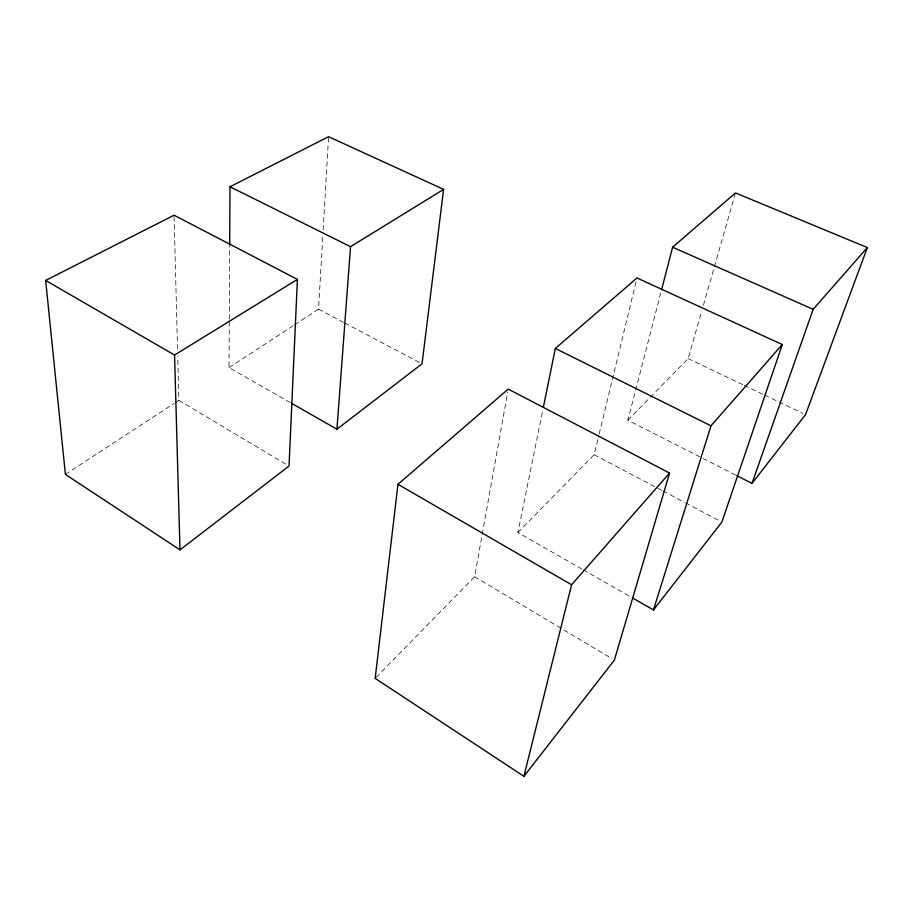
<?xml version="1.0" encoding="UTF-8"?>
<svg xmlns="http://www.w3.org/2000/svg" width="913" height="913" viewBox="0 0 913 913"><rect width="100%" height="100%" fill="white"/><g stroke="black" fill="none" stroke-linecap="round" stroke-linejoin="round"><path stroke-width="0.68" stroke-dasharray="4.57 3.42" d="M290.345 402.622L229.026 367.608L229.277 320.623M229.277 319.196L229.677 246.578M294.659 324.766L318.534 309.187L322.814 235.668M323.145 230.008L328.577 136.688M376.156 677.355L474.623 576.754L507.742 391.905M581.992 569.119L517.899 532.541L542.858 409.811M517.899 532.541L594.135 454.651L598.825 435.33M599.156 433.949L636.977 277.974M735.524 475.022L627.87 420.185L661.24 291.144M627.87 420.185L688.162 358.592L701.846 310.671M703.409 305.193L735.091 194.309M65.394 474.406L174.086 403.466M175.285 402.69L178.868 400.351L177.727 356.196M229.026 367.608L293.472 325.542M688.162 358.592L743.011 384.795M744.289 385.4L763.428 394.553M764.695 395.158L802.972 413.441M318.534 309.187L343.471 322.346M344.726 323.008L419.546 362.495M594.135 454.651L661.765 490.349M663.009 491.011L684.305 502.241M685.56 502.903L720.619 521.414M583.224 569.826L631.282 597.262M178.868 400.351L286.579 464.591M474.623 576.754L611.95 658.672M174.098 216.621L177.579 350.501"/><path stroke-width="1.37" d="M229.677 245.152L229.996 186.777L328.577 136.688L443.592 189.379L422.034 363.819L336.943 429.224L291.567 403.318M297.41 279.389L289.033 466.052L179.987 549.866L65.394 474.406L45.65 280.439L174.063 215.194L297.41 279.389L174.566 355.031L179.987 549.866M336.943 429.224L350.535 246.681L443.592 189.379M397.965 484.301L375.163 678.37L523.902 776.312L614.381 660.122L669.549 473.048L508.244 389.109L397.965 484.301L571.572 584.754L523.902 776.312M543.418 407.027L555.332 348.458L636.977 277.974L782.281 344.543L721.875 522.076L653.468 609.93L632.515 597.969M661.594 289.775L672.596 247.218L735.479 192.94L867.35 247.549L805.517 414.662L751.981 483.411L736.791 475.673M653.468 609.93L710.987 425.812L782.281 344.543M751.981 483.411L813.163 309.324L867.35 247.549M571.572 584.754L669.549 473.048M672.596 247.218L813.163 309.324M229.996 186.777L350.535 246.681M555.332 348.458L710.987 425.812M45.65 280.439L174.566 355.031"/></g></svg>
